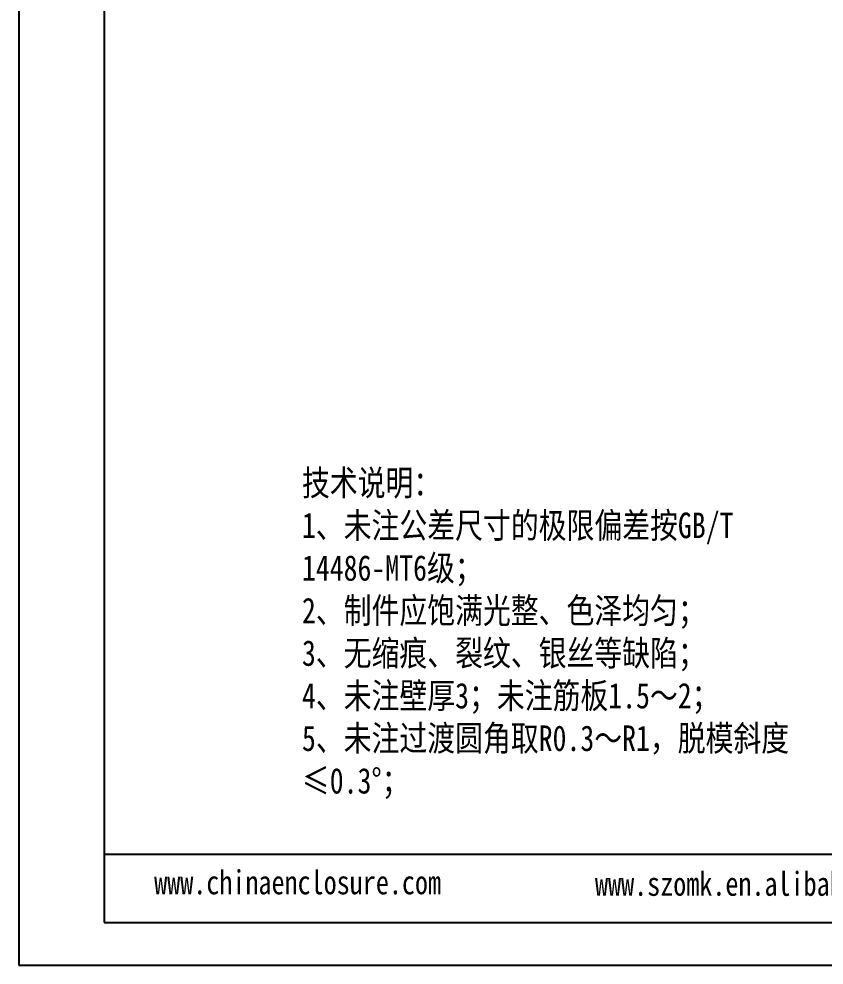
# Model space of a CAD drawing. Header units: inches. Extents: x 1813 to 4686, y 284 to 889.
# Drawn here: x 1812.5 to 2085, y 284.3 to 604.4 of the extents above; entities that cross this region are included whole.
import ezdxf

# ---------------------------------------------------------------- set-up
doc = ezdxf.new("R2010")
doc.units = ezdxf.units.IN
doc.header["$LTSCALE"] = 15
doc.layers.add('文字', color=81, linetype='Continuous')
doc.styles.add('宋体', font='', dxfattribs={"width": 0.8, "height": 3.5})
doc.styles.get('宋体').set_extended_font_data('SimSun')

msp = doc.modelspace()

# ---------------------------------------------------------------- linework, layer by layer
for p, q in [((1812.519, 889.082), (1812.519, 284.282)), ((1841.319, 874.682), (1841.319, 298.682)), ((2135.079, 321.722), (1841.319, 321.722)), ((1841.319, 298.682), (2653.479, 298.682)), ((1812.519, 284.282), (2667.879, 284.282))]:
    msp.add_line(p, q)

# ---------------------------------------------------------------- texts
at = {"layer": '文字', "color": 0, "attachment_point": 1, "style": '宋体'}
for s, insert, char_height, width in [('{\\H1.111x;技术说明：\\P1、未注公差尺寸的极限偏差按GB/T 14486-MT6级；\\P2、制件应饱满光整、色泽均匀；\\P3、无缩痕、裂纹、银丝等缺陷；\\P4、未注壁厚3；未注筋板1.5～2；\\P5、未注过渡圆角取R0.3～R1，脱模斜度≤0.3%%D；}', (1908.321, 451.763), 7.776, 175.14976), ('www.chinaenclosure.com', (1858.292, 316.34), 8.11008, 142.48633), ('www.szomk.en.alibaba.com', (2007.499, 315.836), 8.11008, 142.48633)]:
    msp.add_mtext(s, dxfattribs=dict(at, insert=insert, char_height=char_height, width=width))

doc.saveas('drawing.dxf')
